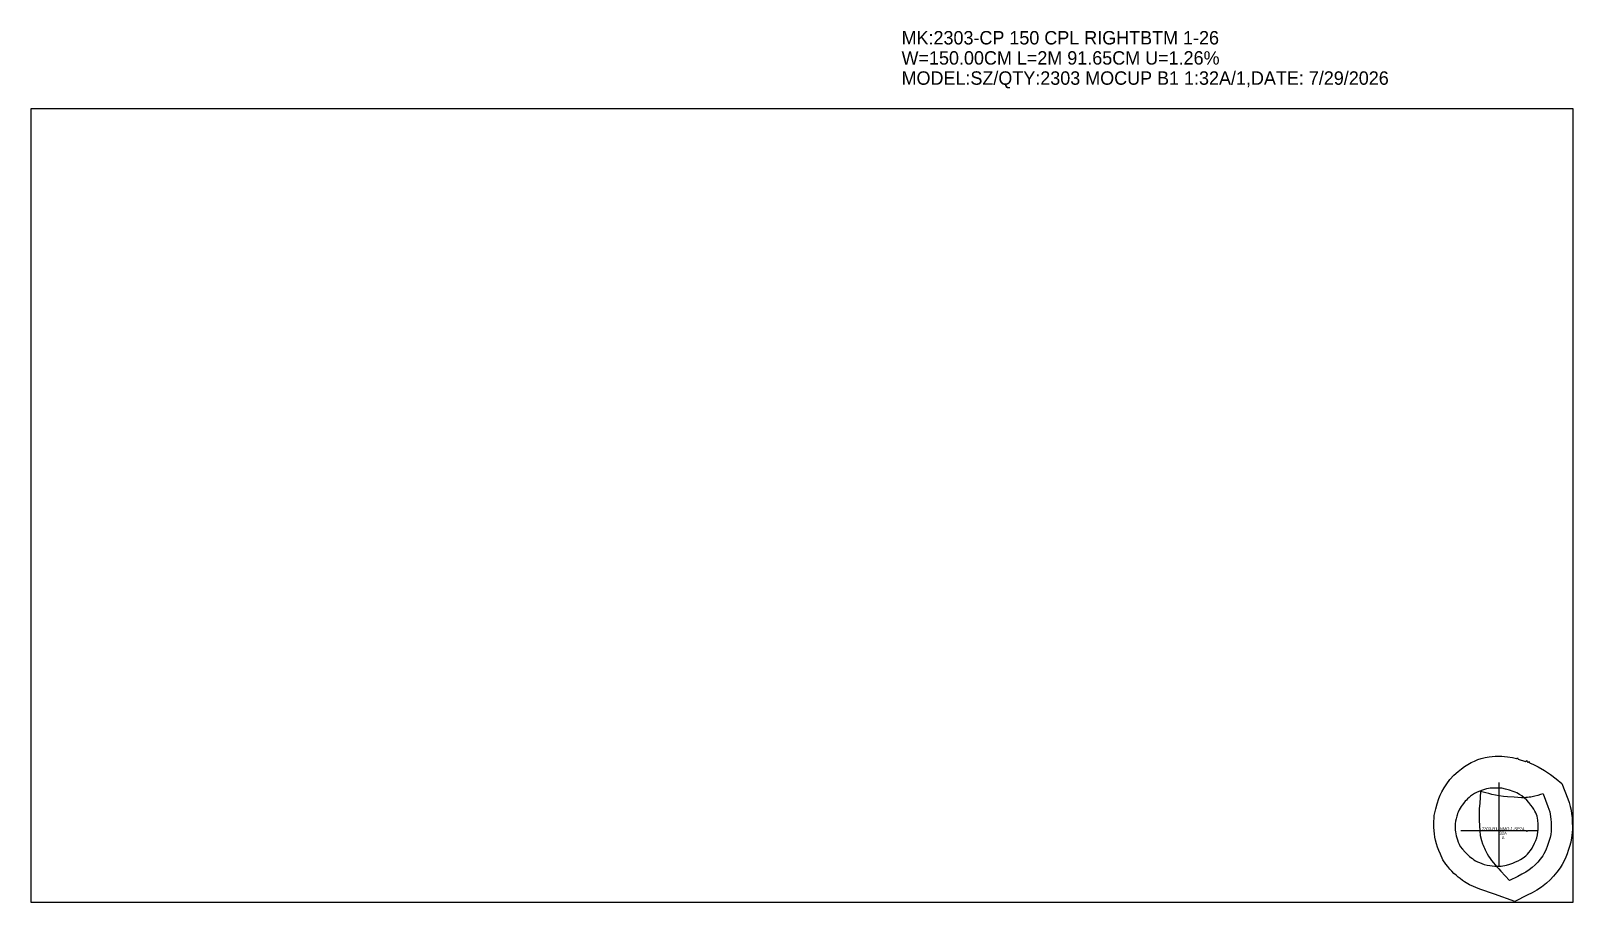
# Model space of a CAD drawing. Header units: inches. Extents: x 0 to 115, y 0 to 65.
import ezdxf
from ezdxf.enums import TextEntityAlignment as Align

# ---------------------------------------------------------------- set-up
doc = ezdxf.new("R2010")
doc.units = ezdxf.units.IN

msp = doc.modelspace()

# ---------------------------------------------------------------- linework, layer by layer
at = {"layer": 'T001L001'}
for points in [[(0, 0), (114.824, 0), (114.824, 59.055), (0, 59.055), (0, 0)], [(104.818, 3.856), (104.73, 4.093), (104.648, 4.351), (104.582, 4.603), (104.531, 4.849), (104.495, 5.085), (104.473, 5.315), (104.461, 5.589), (104.463, 5.813), (104.477, 6.441), (104.599, 6.955), (104.699, 7.325), (104.833, 7.721), (104.932, 7.963), (105.044, 8.203), (105.211, 8.508), (105.415, 8.821), (105.653, 9.129), (105.951, 9.456), (106.261, 9.723), (106.503, 9.916), (106.743, 10.09), (106.983, 10.247), (107.226, 10.386), (107.471, 10.508), (107.717, 10.61), (107.97, 10.695), (108.274, 10.772), (108.56, 10.821), (109.02, 10.868), (109.303, 10.869), (109.516, 10.862), (109.724, 10.848), (109.946, 10.825), (110.315, 10.764), (110.61, 10.69), (110.689, 10.752), (110.723, 10.658), (111.283, 10.48), (111.364, 10.537), (111.395, 10.444), (111.448, 10.426), (111.464, 10.419), (111.55, 10.467), (111.572, 10.371), (111.868, 10.238), (112.211, 10.069), (112.683, 9.795), (113.138, 9.496), (113.562, 9.172), (113.978, 8.837), (114.426, 7.684), (114.523, 7.413), (114.607, 7.123), (114.668, 6.846), (114.71, 6.579), (114.739, 6.28), (114.751, 6.017), (114.765, 5.505), (114.763, 5.451), (114.751, 5.15), (114.707, 4.791), (114.64, 4.455), (114.556, 4.141), (114.46, 3.844), (114.366, 3.59), (114.279, 3.351), (114.154, 3.074), (114.016, 2.815), (113.86, 2.565), (113.61, 2.225), (113.349, 1.924), (113.101, 1.668), (112.849, 1.422), (112.472, 1.123), (112.132, 0.901), (111.765, 0.692), (111.411, 0.51), (110.486, 0.059), (108.97, 0.588), (107.884, 0.968), (107.098, 1.289), (106.745, 1.518), (106.593, 1.617), (106.405, 1.751), (106.254, 1.87), (106.103, 1.998), (105.951, 2.141), (105.799, 2.297), (105.649, 2.465), (105.502, 2.645), (105.356, 2.838), (105.13, 3.159), (104.941, 3.563), (104.818, 3.856)], [(107.884, 8.27), (107.69, 8.188), (107.478, 8.089), (107.326, 7.982), (107.191, 7.879), (107.072, 7.782), (106.966, 7.688), (106.874, 7.598), (106.792, 7.511), (106.72, 7.427), (106.656, 7.344), (106.571, 7.226), (106.495, 7.11), (106.347, 6.88), (106.255, 6.694), (106.219, 6.595), (106.184, 6.483), (106.156, 6.402), (106.129, 6.312), (106.103, 6.213), (106.066, 6.034), (106.042, 5.833), (106.033, 5.608), (106.037, 5.487), (106.046, 5.36), (106.062, 5.227), (106.085, 5.089), (106.116, 4.945), (106.155, 4.795), (106.203, 4.64), (106.261, 4.478), (106.328, 4.311), (106.407, 4.138)], [(107.933, 8.249), (107.868, 7.368), (107.831, 6.939), (107.817, 6.514), (107.823, 6.095), (107.843, 5.683), (107.871, 5.316), (107.906, 4.958), (108.009, 4.601), (108.087, 4.348), (108.125, 4.243), (108.168, 4.131), (108.22, 4.012), (108.281, 3.883), (108.351, 3.744), (108.434, 3.593), (108.53, 3.429), (108.64, 3.25), (108.754, 3.098), (108.888, 2.933), (109.011, 2.788), (109.145, 2.636), (109.287, 2.477), (109.437, 2.313), (109.758, 1.97), (110.091, 1.618)], [(112.036, 4.583), (112.11, 4.8), (112.162, 5.011), (112.201, 5.246), (112.214, 5.374), (112.224, 5.509), (112.228, 5.652), (112.227, 5.804), (112.197, 6.102), (112.172, 6.247), (112.133, 6.401), (112.094, 6.518), (112.042, 6.642), (111.977, 6.774), (111.895, 6.916), (111.796, 7.069), (111.677, 7.233), (111.535, 7.41), (111.37, 7.601), (111.189, 7.766), (111.007, 7.907), (110.824, 8.027), (110.64, 8.127), (110.5, 8.193), (110.361, 8.25), (110.08, 8.344), (109.799, 8.421), (109.517, 8.487), (109.11, 8.496), (108.949, 8.498), (108.779, 8.491), (108.655, 8.479), (108.522, 8.459), (108.381, 8.429), (108.228, 8.389), (108.063, 8.337), (107.884, 8.27)], [(112.588, 8.066), (112.386, 8.008), (112.197, 7.95), (111.961, 7.884), (111.772, 7.842), (111.667, 7.824), (111.553, 7.809), (111.43, 7.795), (111.295, 7.785), (111.147, 7.778), (110.985, 7.774), (110.711, 7.797), (110.439, 7.811), (109.932, 7.835), (109.629, 7.866), (109.316, 7.92), (109.039, 7.968), (108.774, 8.024), (108.539, 8.082), (108.313, 8.142), (107.933, 8.249)], [(109.31, 2.712), (109.31, 8.919)], [(112.588, 8.066), (112.951, 7.132), (113.024, 6.927), (113.08, 6.735), (113.12, 6.554), (113.147, 6.38), (113.168, 6.166), (113.178, 5.959), (113.189, 5.514), (113.18, 5.277), (113.151, 5.043), (113.105, 4.814), (113.045, 4.587), (112.971, 4.359), (112.887, 4.132), (112.819, 3.944), (112.74, 3.768), (112.652, 3.604), (112.556, 3.449), (112.379, 3.209), (112.187, 2.988), (111.986, 2.78), (111.779, 2.578)], [(106.455, 5.337), (111.319, 5.336), (111.378, 5.258), (111.437, 5.336), (112.209, 5.336)], [(106.407, 4.138), (106.597, 3.934), (106.78, 3.73), (106.939, 3.562), (107.114, 3.399), (107.212, 3.318), (107.318, 3.24), (107.433, 3.163), (107.559, 3.087), (107.696, 3.014), (107.847, 2.944), (108.013, 2.876), (108.194, 2.81), (108.41, 2.763), (108.612, 2.727), (108.803, 2.7), (108.982, 2.684), (109.15, 2.676), (109.309, 2.676), (109.458, 2.684), (109.599, 2.698), (109.739, 2.72), (109.87, 2.748), (110.115, 2.819), (110.33, 2.901), (110.533, 2.992), (110.725, 3.082), (110.914, 3.184), (111.105, 3.306), (111.291, 3.451), (111.415, 3.568), (111.536, 3.7), (111.653, 3.849), (111.765, 4.017), (111.952, 4.384), (112.036, 4.583)], [(111.779, 2.578), (111.554, 2.405), (111.31, 2.245), (111.015, 2.077), (110.706, 1.918), (110.091, 1.618)]]:
    msp.add_lwpolyline(points, dxfattribs=at)

# ---------------------------------------------------------------- texts
at = {"layer": 'ABC'}
for s, p in [('MK:2303-CP 150 CPL RIGHTBTM 1-26', (64.824, 63.555)), ('W=150.00CM L=2M 91.65CM U=1.26%', (64.824, 62.055)), ('MODEL:SZ/QTY:2303 MOCUP B1 1:32A/1,DATE: 7/29/2026', (64.824, 60.555))]:
    msp.add_text(s, height=1, dxfattribs=at).set_placement(p, align=Align.BOTTOM_LEFT)
for s, height, p in [('2303-B1-INMO-1-SP24', 0.21929, (109.613, 5.464)), ('32A', 0.2193, (109.613, 5.135)), ('A', 0.219, (109.613, 4.806))]:
    msp.add_text(s, height=height, dxfattribs=at).set_placement(p, align=Align.MIDDLE_CENTER)

doc.saveas('drawing.dxf')
